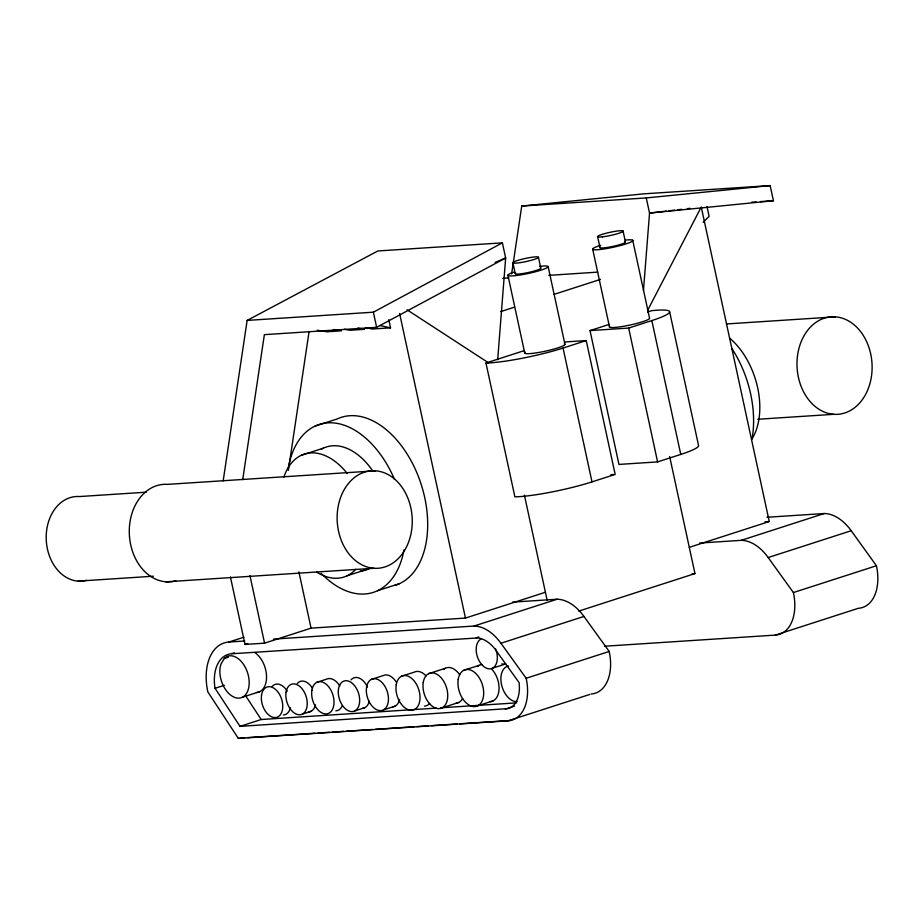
<?xml version="1.0" encoding="UTF-8"?>
<svg xmlns="http://www.w3.org/2000/svg" width="924" height="924" viewBox="0 0 924 924"><rect width="100%" height="100%" fill="white"/><g stroke="black" fill="none" stroke-linecap="round" stroke-linejoin="round"><path stroke-width="1.39" d="M497.678 359.725L505.659 257.992L502.379 242.85L377.87 250.97L247.135 320.42L223.169 480.954M643.462 290.448L649.537 213.074L646.257 197.932L521.737 206.052L511.619 273.885M242.723 479.625L264.368 334.65L376.646 327.327L505.659 257.992L495.102 262.439M288.38 470.235L309.032 331.924M647.505 310.614L701.247 207.011L769.253 521.529L689.292 547.343M224.336 658.466L221.102 663.779L220.155 667.151A21.829 13.721 72.1 0 0 235.331 697.643A21.829 13.721 72.1 0 0 248.464 676.045A21.829 13.721 72.1 0 0 226.484 656.733L224.336 658.466L228.344 657.172M703.199 222.291L709.101 216.308L706.987 206.549M247.135 320.42L373.365 312.185L502.379 242.85M500.796 311.573L514.46 307.161M554.053 294.375L600.485 279.383M564.76 341.972L586.232 340.563L615.165 474.405L591.995 481.878A52.576 6.41 -12.2 0 1 514.887 496.823L485.955 362.993L524.301 350.612M669.646 311.815L698.579 445.657A52.576 6.41 -12.2 0 1 680.769 454.423L657.599 461.896L618.953 464.426L590.02 330.584L609.193 324.393M647.551 312.012L651.651 310.683A52.576 6.41 -12.2 0 1 651.836 320.582L680.769 454.423M314.969 426.137L337.087 418.999A88.207 55.452 72.1 0 1 420.201 481.45A88.207 55.452 72.1 0 1 394.721 585.458M485.955 362.993A52.576 6.41 -12.2 0 0 563.062 348.048L586.232 340.563M590.02 330.584L628.666 328.066L651.836 320.582M301.236 455.324L323.354 448.186M347.031 575.814L369.15 568.676A64.576 40.598 72.1 0 1 360.164 571.044M377.535 590.713L399.642 583.575M589.766 694.444L508.119 720.812L238.323 738.403L207.831 691.891A49.295 30.989 72.1 0 1 228.99 642.018L243.959 637.19M230.411 576.946L245.01 644.444L247.724 643.566M231.785 653.765L477.87 637.93A35.077 22.049 72.1 0 1 494.721 648.694L519.057 682.57A29.903 18.803 72.1 0 1 508.015 708.616L240.021 726.368L215.061 688.299L214.772 686.671A37.145 23.354 72.1 0 1 228.505 654.319L234.43 652.91M245.01 644.444L264.564 643.162L311.053 628.147L465.453 618.075L545.414 592.261M215.061 688.299L224.324 685.308M242.55 697.181L259.898 691.579M273.4 639.119L473.989 626.045L557.022 599.237A47.205 29.672 72.1 0 1 583.956 616.447L609.193 651.455A42.054 26.438 72.1 0 1 591.141 693.993M699.687 543.046L741.233 540.332L824.254 513.525A47.205 29.672 72.1 0 1 851.2 530.734L876.437 565.742A42.054 26.438 72.1 0 1 858.384 608.292M316.724 682.362L326.253 679.279A16.644 10.464 72.1 0 1 339.836 686.024M476.207 637.826L478.851 636.971M578.747 611.111L694.964 573.573L669.646 456.491M371.332 679.406L382.975 675.652A16.459 10.349 72.1 0 1 396.419 682.316M240.021 726.368L261.203 719.519L436.163 708.119M473.989 626.045A47.205 29.672 72.1 0 1 500.935 643.254L583.956 616.447M741.233 540.332A47.205 29.672 72.1 0 1 768.179 557.542L851.2 530.734M401.409 676.299L414.114 672.198A17.891 11.25 72.1 0 1 426.137 675.964M302.402 714.09L311.134 711.261M428.586 673.677L445.276 668.295M238.323 738.403L244.721 737.814M463.779 670.304L479.129 665.338M354.828 710.914L364.888 707.657M480.977 639.015A15.743 9.898 72.1 0 0 477.904 658.188A15.743 9.898 72.1 0 0 492.561 668.179L505.798 663.906M383.448 709.909L395.091 706.144M508.119 720.812A42.054 26.438 72.1 0 0 526.172 678.262L609.193 651.455M604.585 646.234L775.363 635.1A42.054 26.438 72.1 0 0 793.404 592.55L876.437 565.742M442.157 707.819L458.835 702.436M477.87 705.774L493.22 700.808M505.324 709.066L514.587 706.075M775.363 635.1L857.715 608.5M666.308 211.111L649.537 213.074L773.434 200.739L770.154 185.597L643.924 193.832L521.737 206.052M669.103 210.787L674.693 210.129M677.488 209.806L681.681 209.309M687.271 208.651L690.066 208.327M646.257 197.932L770.154 185.597M751.836 202.148L756.155 201.871M760.475 201.582L773.434 200.739M502.841 278.355L508.754 277.928M548.775 275.364L597.759 272.118M388.785 319.658L390.552 327.835L372.257 329.025L365.511 327.558M726.391 323.954L835.331 316.851M757.796 419.265L833.771 414.31A48.845 37.514 86.3 0 0 867.474 343.555A48.845 37.514 86.3 0 0 802.413 338.865A48.845 37.514 86.3 0 0 833.771 414.31M375.479 470.813L167.625 484.361A48.845 37.514 86.3 0 0 129.499 536.775A48.845 37.514 86.3 0 0 175.803 580.861M146.223 492.192L79.487 496.546A42.4 32.559 86.3 0 0 46.385 542.03A42.4 32.559 86.3 0 0 86.59 580.295M610.88 474.682L613.744 474.497M766.943 517.267L824.254 513.525M764.957 521.806L769.253 521.529M78.124 581.127L153.384 576.218M166.054 581.82L373.92 568.272A48.845 37.514 86.3 0 0 407.623 497.516A48.845 37.514 86.3 0 0 342.561 492.827A48.845 37.514 86.3 0 0 373.92 568.272M692.099 573.758L694.964 573.573M512.601 602.125L557.022 599.237M228.99 642.018L244.745 640.99M440.459 707.83L516.47 702.875M247.597 737.629L315.038 733.229M317.914 733.044L329.394 732.293M332.259 732.108L343.74 731.358M346.616 731.173L372.441 729.486M375.317 729.302L414.067 726.772M416.932 726.587L428.413 725.837M431.289 725.652L457.114 723.966M459.99 723.781L508.778 720.593M333.252 329.51L341.545 330.815L326.911 331.774L317.232 330.249M357.807 328.032L364.553 329.314L349.803 330.284L344.409 329.244M379.764 325.491L390.552 327.835M407.057 309.806L488.6 362.866M768.179 557.542L793.404 592.55M500.935 643.254L526.172 678.262M245.599 695.726L261.203 719.519M632.709 240.263L649.526 318.029A20.582 2.506 -12.2 0 1 629.163 325.213A20.582 2.506 -12.2 0 1 609.632 326.426M623.065 230.977L625.421 241.915M628.666 328.066L657.599 461.896M597.643 236.752L600.011 247.69M592.723 249.341L609.54 327.108M548.151 266.655L564.957 344.421M563.062 348.048L591.995 481.878M538.449 257.288A13.075 1.594 -12.2 0 1 519.3 262.786A13.075 1.594 -12.2 0 1 519.242 259.967A13.075 1.594 -12.2 0 1 538.449 257.288L540.817 268.226M512.878 262.739L515.245 273.677M507.911 275.237L524.728 353.003M524.405 495.079L547.147 600.265M399.595 313.444L465.453 618.075M373.365 312.185L376.646 327.327M298.902 571.91L311.053 628.147M249.965 575.675L264.564 643.162M254.874 652.563A21.829 13.721 72.1 0 1 266.528 675.952A21.829 13.721 72.1 0 1 256.445 692.526M342.365 705.624A16.644 10.464 72.1 0 1 335.862 710.845M351.051 679.856A15.927 10.014 72.1 0 1 367.452 687.006M369.277 701.224A15.927 10.014 72.1 0 1 362.37 708.361M399.63 699.491A16.459 10.349 72.1 0 1 392.492 706.86M429.672 703.43A17.891 11.25 72.1 0 1 424.451 706.132M495.634 649.006A15.743 9.898 72.1 0 1 492.561 668.179M504.631 664.171A15.743 9.898 72.1 0 1 501.917 663.825M443.578 669.484A18.434 11.585 72.1 0 1 459.702 674.797M462.589 698.567A18.434 11.585 72.1 0 1 455.925 703.245M477.373 666.585A19.15 12.035 72.1 0 1 482.166 664.506M491.995 669.38A19.15 12.035 72.1 0 1 499.018 689.443A19.15 12.035 72.1 0 1 490.194 701.651M272.141 686.463A15.927 10.014 72.1 0 1 287.26 691.21M290.379 707.83A15.927 10.014 72.1 0 1 283.46 714.957M297.297 683.471A15.927 10.014 72.1 0 1 312.416 688.218M315.534 704.827A15.927 10.014 72.1 0 1 308.616 711.965M517.14 701.639A18.434 11.585 72.1 0 1 501.674 685.308A18.434 11.585 72.1 0 1 508.396 666.008M625.248 240.125A20.582 2.506 -12.2 0 1 627.304 243.462A20.582 2.506 -12.2 0 1 597.643 249.711A20.582 2.506 -12.2 0 1 600.762 245.287M624.624 241.672A13.075 1.594 -12.2 0 1 614.16 246.119A13.075 1.594 -12.2 0 1 600.069 247.251M564.264 343.913A20.582 2.506 -12.2 0 1 544.894 351.27A20.582 2.506 -12.2 0 1 525.398 352.194M539.524 266.401A20.582 2.506 -12.2 0 1 543.843 269.161A20.582 2.506 -12.2 0 1 514.703 275.71A20.582 2.506 -12.2 0 1 513.767 272.176M540.367 267.891A13.075 1.594 -12.2 0 1 528.066 272.568A13.075 1.594 -12.2 0 1 515.673 273.158M731.762 348.348A88.207 55.452 72.1 0 1 752.032 438.969M729.556 338.08A64.576 40.598 72.1 0 1 752.032 438.877M404.007 549.815A88.207 55.452 72.1 0 1 321.194 573.365M288.057 469.669A88.207 55.452 72.1 0 1 333.737 422.938A88.207 55.452 72.1 0 1 394.513 479.348M320.998 449.445A64.576 40.598 72.1 0 1 372.834 471.078M355.809 569.253A64.576 40.598 72.1 0 1 316.701 572.129M283.922 477.05A64.576 40.598 72.1 0 1 347.32 473.585M338.484 689.004A15.927 10.014 72.1 0 0 352.31 711.607A15.927 10.014 72.1 0 0 356.11 687.86A15.927 10.014 72.1 0 0 338.484 689.004M311.885 690.309A16.644 10.464 72.1 0 0 326.334 713.917A16.644 10.464 72.1 0 0 330.307 689.108A16.644 10.464 72.1 0 0 311.885 690.309M366.551 687.271A16.459 10.349 72.1 0 0 380.838 710.625A16.459 10.349 72.1 0 0 384.765 686.082A16.459 10.349 72.1 0 0 366.551 687.271M396.211 684.846A17.891 11.25 72.1 0 0 411.746 710.233A17.891 11.25 72.1 0 0 416.019 683.552A17.891 11.25 72.1 0 0 396.211 684.846M423.238 682.478A18.434 11.585 72.1 0 0 439.235 708.627A18.434 11.585 72.1 0 0 443.636 681.15A18.434 11.585 72.1 0 0 423.238 682.478M458.212 679.44A19.15 12.035 72.1 0 0 474.832 706.606A19.15 12.035 72.1 0 0 479.406 678.054A19.15 12.035 72.1 0 0 458.212 679.44M261.561 694.964A15.927 10.014 72.1 0 0 275.387 717.567A15.927 10.014 72.1 0 0 279.187 693.82A15.927 10.014 72.1 0 0 261.561 694.964M286.059 692.192A15.927 10.014 72.1 0 0 299.884 714.783A15.927 10.014 72.1 0 0 303.684 691.036A15.927 10.014 72.1 0 0 286.059 692.192M602.39 236.833A13.075 1.594 -12.2 0 0 622.995 231.416A13.075 1.594 -12.2 0 0 605.67 233.345A13.075 1.594 -12.2 0 0 602.39 236.833"/></g></svg>
